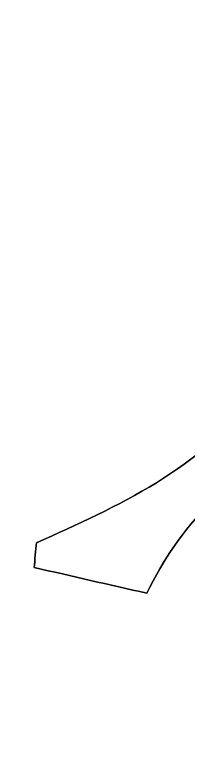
# Model space of a CAD drawing. Header units: centimetres. Extents: x -16.8 to 16.8, y -16.7 to 16.7.
# Drawn here: x 8.951 to 9.519, y -6.479 to -4.053 of the extents above; entities that cross this region are included whole.
import ezdxf

# ---------------------------------------------------------------- set-up
doc = ezdxf.new("R2010")
doc.units = ezdxf.units.CM
doc.header["$MEASUREMENT"] = 0
doc.layers.add('Layer 1', color=7, linetype='Continuous')

msp = doc.modelspace()

# ---------------------------------------------------------------- linework, layer by layer
at = {"layer": 'Layer 1', "color": 7}
for points, knots in [([(-16.77458, 16.66875), (-16.77458, 16.66875), (16.77458, 16.66875), (16.77458, 16.66875), (16.77458, 16.66875), (16.77458, 16.66875), (16.77458, -16.66875), (16.77458, -16.66875), (16.77458, -16.66875), (16.77458, -16.66875), (-16.77458, -16.66875), (-16.77458, -16.66875), (-16.77458, -16.66875), (-16.77458, -16.66875), (-16.77458, 16.66875), (-16.77458, 16.66875), (-16.77458, 16.66875), (-16.77458, 16.66875), (-16.77458, 16.66875), (-16.77458, 16.66875)], [0, 0, 0, 0, 0.1666667, 0.1666667, 0.1666667, 0.1666667, 0.3333333, 0.3333333, 0.3333333, 0.3333333, 0.5, 0.5, 0.5, 0.5, 0.6666667, 0.6666667, 0.6666667, 0.6666667, 1, 1, 1, 1]), ([(9.88554, -4.71487), (10.14659, -4.90008), (10.36108, -5.16149), (10.48949, -5.455), (10.48949, -5.455), (10.61826, -5.75204), (10.35756, -6.27274), (9.99208, -6.09459), (9.99208, -6.09459), (9.74055, -5.97217), (9.81322, -5.67267), (9.8806, -5.45747), (9.8806, -5.45747), (9.65623, -5.54849), (9.48725, -5.73264), (9.38354, -5.94819), (9.38354, -5.94819), (9.26006, -5.92138), (9.13765, -5.89139), (9.01453, -5.86423), (9.01453, -5.86423), (9.01629, -5.84376), (9.01982, -5.80355), (9.02159, -5.78344), (9.02159, -5.78344), (9.28546, -5.66455), (9.56663, -5.53932), (9.73702, -5.29414), (9.73702, -5.29414), (9.85202, -5.12339), (9.85026, -4.91031), (9.88554, -4.71487)], [0, 0, 0, 0, 0.1111111, 0.1111111, 0.1111111, 0.1111111, 0.2222222, 0.2222222, 0.2222222, 0.2222222, 0.3333333, 0.3333333, 0.3333333, 0.3333333, 0.4444444, 0.4444444, 0.4444444, 0.4444444, 0.5555556, 0.5555556, 0.5555556, 0.5555556, 0.6666667, 0.6666667, 0.6666667, 0.6666667, 0.7777778, 0.7777778, 0.7777778, 0.7777778, 1, 1, 1, 1])]:
    msp.add_open_spline(points, degree=3, knots=knots, dxfattribs=at)
at = {"layer": 'Layer 1', "color": 252}
msp.add_open_spline([(9.88554, -4.71487), (9.85026, -4.91031), (9.85202, -5.12339), (9.73702, -5.29414), (9.73702, -5.29414), (9.56663, -5.53932), (9.28546, -5.66455), (9.02159, -5.78344), (9.02159, -5.78344), (9.01982, -5.80355), (9.01629, -5.84376), (9.01453, -5.86423), (9.01453, -5.86423), (9.13765, -5.89139), (9.26006, -5.92138), (9.38354, -5.94819), (9.38354, -5.94819), (9.48725, -5.73264), (9.65623, -5.54849), (9.8806, -5.45747), (9.8806, -5.45747), (9.81322, -5.67267), (9.74055, -5.97217), (9.99208, -6.09459), (9.99208, -6.09459), (10.35756, -6.27274), (10.61826, -5.75204), (10.48949, -5.455), (10.48949, -5.455), (10.36108, -5.16149), (10.14659, -4.90008), (9.88554, -4.71487), (9.88554, -4.71487), (9.88554, -4.71487), (9.88554, -4.71487), (9.88554, -4.71487)], degree=3, knots=[0, 0, 0, 0, 0.1, 0.1, 0.1, 0.1, 0.2, 0.2, 0.2, 0.2, 0.3, 0.3, 0.3, 0.3, 0.4, 0.4, 0.4, 0.4, 0.5, 0.5, 0.5, 0.5, 0.6, 0.6, 0.6, 0.6, 0.7, 0.7, 0.7, 0.7, 0.8, 0.8, 0.8, 0.8, 1, 1, 1, 1], dxfattribs=at)

doc.saveas('drawing.dxf')
